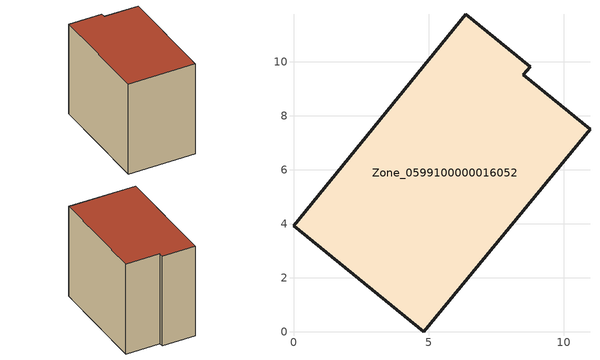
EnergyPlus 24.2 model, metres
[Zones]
Zone_0599100000016052
 floor ground (C_G): 0,3.94 6.38,11.77 8.76,9.83 8.51,9.52 10.98,7.5 4.82,0 z0
 wall outside (C_F): 6.38,11.77 0,3.94 4.82,0 10.98,7.5 8.51,9.52 8.76,9.83 6.38,11.77 z0:8.81
 roof outside (C_R): 0,3.94 4.82,0 10.98,7.5 8.51,9.52 8.76,9.83 6.38,11.77 z8.81
[BUILDING]
Pand.0599100000016052: North Axis=0; Terrain=City; Loads Convergence Tolerance Value=0.04; Temperature Convergence Tolerance Value=0.4; Solar Distribution=FullExterior; Maximum Number of Warmup Days=25; Minimum Number of Warmup Days=1
[Site:Location]
Rotterdam.The.Hague.AP_ZH_NLD Design_Conditions: Latitude=51.96; Longitude=4.45; Time Zone=1; Elevation=-4.5
[SITE:GROUNDTEMPERATURE:BUILDINGSURFACE]
18, 18, 18, 18, 18, 18, 18, 18, 18, 18, 18, 18
[MATERIAL] Thermal Absorptance=0.9; Solar Absorptance=0.7; Visible Absorptance=0.7
Name | Roughness | Thickness | Conductivity | Density | Specific Heat
G.TI.1946-1964 | MediumSmooth | 0.15 | 1 | 540 | 1210
F.TI.1946-1964 | Rough | 0.3 | 0.857143 | 1920 | 840
R.TI.1946-1964 | MediumRough | 0.2 | 0.277778 | 1500 | 1000
[CONSTRUCTION]
C_G: G.TI.1946-1964
C_F: F.TI.1946-1964
C_R: R.TI.1946-1964
[ZONE]
Zone_0599100000016052: Type=1; Multiplier=1; Ceiling Height=Autocalculate; Volume=Autocalculate; Floor Area=autocalculate; Part of Total Floor Area=Yes
[ZONEINFILTRATION:DESIGNFLOWRATE]
Infil_Zone_0599100000016052: Zone or ZoneList or Space or SpaceList=Zone_0599100000016052; Schedule=AlwaysOn; Design Flow Rate Calculation Method=Flow/Area; Flow Rate per Floor Area=0.003; Constant Term Coefficient=1; Temperature Term Coefficient=0; Velocity Term Coefficient=0; Velocity Squared Term Coefficient=0
[HVACTEMPLATE:ZONE:IDEALLOADSAIRSYSTEM]
Zone_0599100000016052: Maximum Heating Supply Air Temperature=50; Minimum Cooling Supply Air Temperature=13; Maximum Heating Supply Air Humidity Ratio=0.0156; Minimum Cooling Supply Air Humidity Ratio=0.0077; Heating Limit=NoLimit; Cooling Limit=NoLimit; Dehumidification Control Type=ConstantSensibleHeatRatio; Cooling Sensible Heat Ratio=0.7; Dehumidification Setpoint=60; Humidification Control Type=None; Humidification Setpoint=30; Outdoor Air Method=None; Outdoor Air Flow Rate per Person=0.00944; Outdoor Air Flow Rate per Zone Floor Area=0; Outdoor Air Flow Rate per Zone=0; Demand Controlled Ventilation Type=None; Outdoor Air Economizer Type=NoEconomizer; Heat Recovery Type=None; Sensible Heat Recovery Effectiveness=0.7; Latent Heat Recovery Effectiveness=0.65
[ZONECONTROL:THERMOSTAT]
ThermostatControl_Zone_0599100000016052: Zone or ZoneList=Zone_0599100000016052; Control Type Schedule=DualSetpointControlType; Control 1=Thermostat_Zone_0599100000016052; Temperature Difference Between Cutout And Setpoint=0
[THERMOSTATSETPOINT:DUALSETPOINT]
Thermostat_Zone_0599100000016052: Heating Setpoint Temperature Schedule=HeatingSetpoint_Zone_0599100000016052; Cooling Setpoint Temperature Schedule=CoolingSetpoint_Zone_0599100000016052
[SCHEDULE:COMPACT]
HeatingSetpoint_Zone_0599100000016052: Through: 12/31, For: AllDays, Until: 24:00, 21
CoolingSetpoint_Zone_0599100000016052: Through: 12/31, For: AllDays, Until: 24:00, 24
DualSetpointControlType: Through: 12/31, For: AllDays, Until: 24:00, 4
AlwaysOn: Through: 12/31, For: AllDays, Until: 24:00, 1
